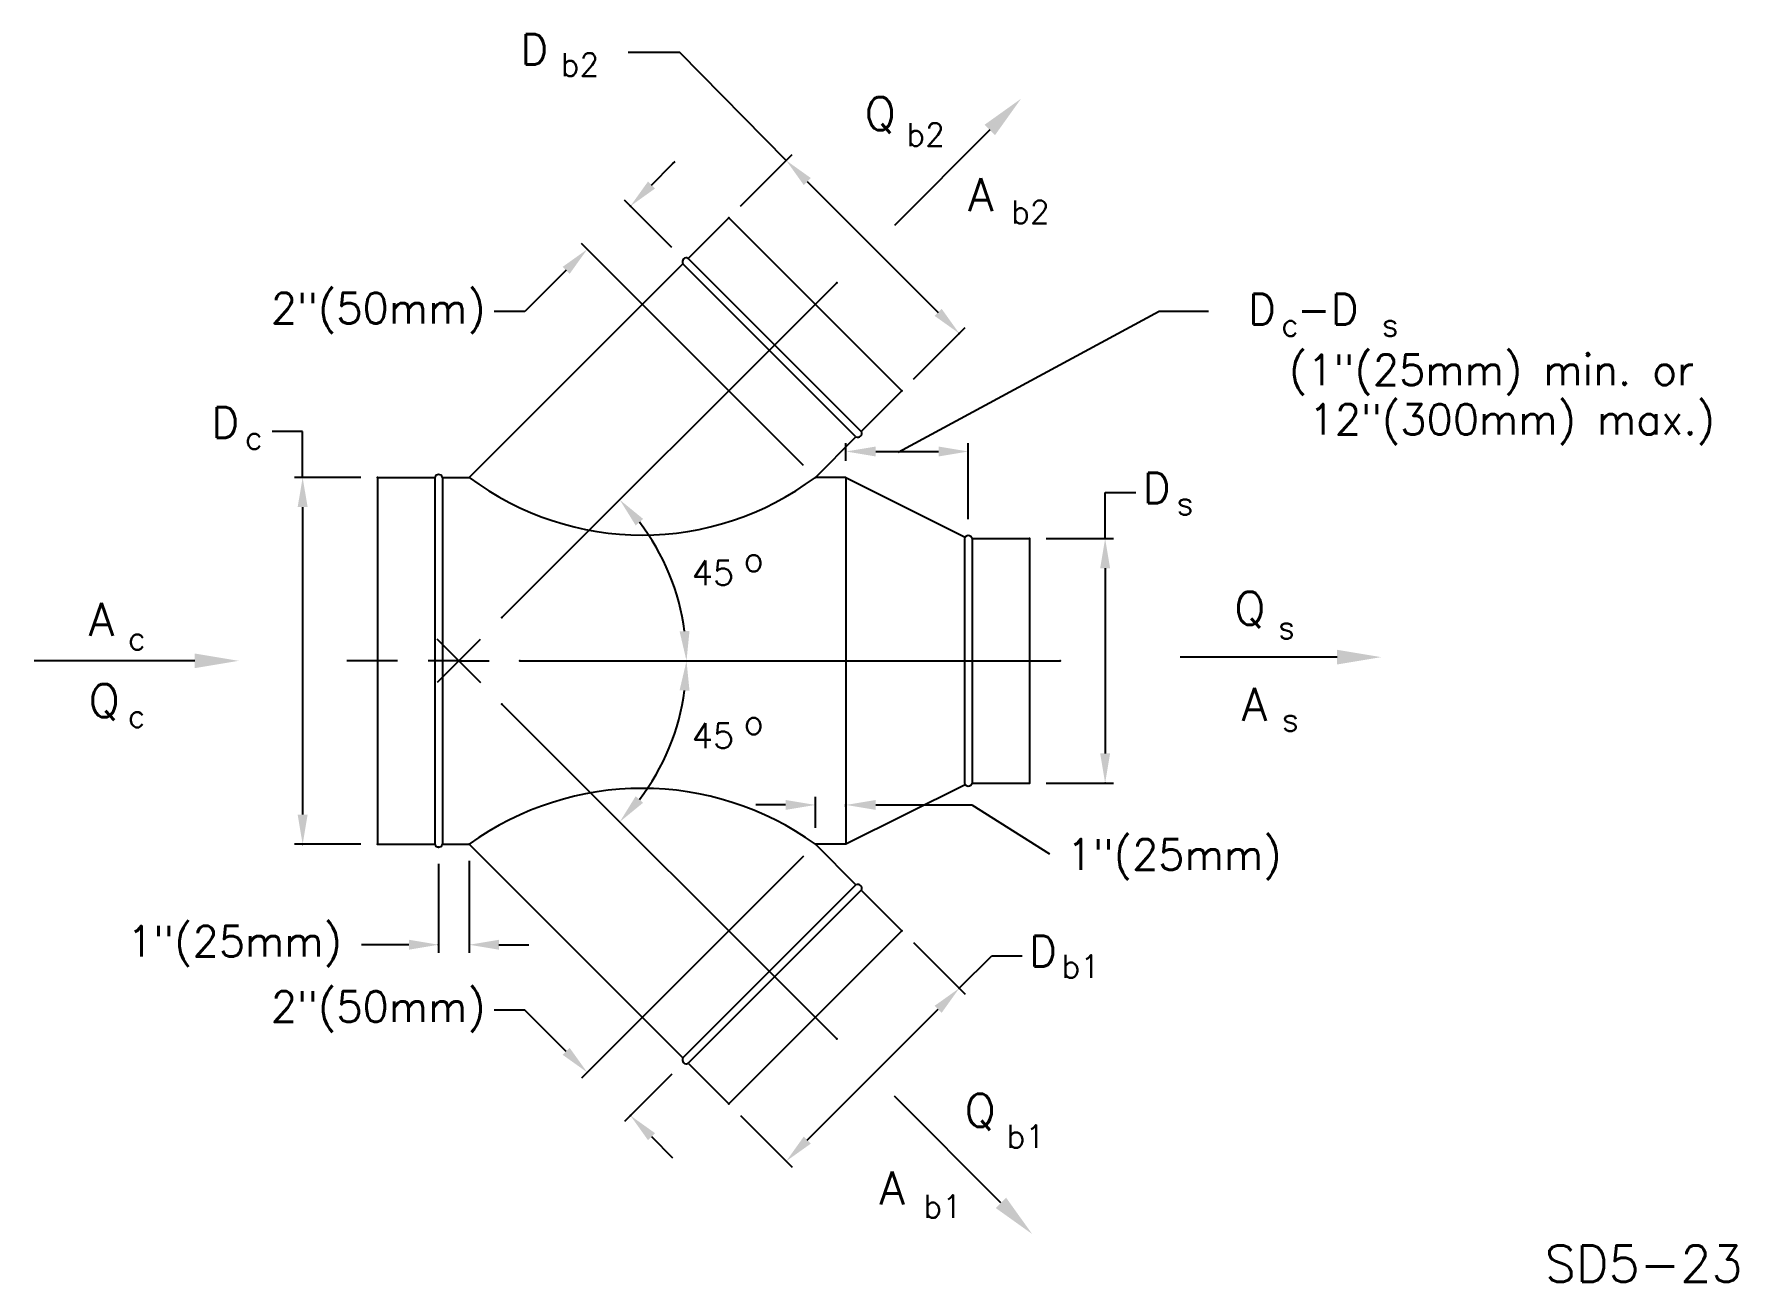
# Model space of a CAD drawing. Extents: x 1.2 to 11.5, y 0.8 to 8.4.
import ezdxf
from ezdxf.enums import TextEntityAlignment as Align

# ---------------------------------------------------------------- set-up
doc = ezdxf.new("R2010")
doc.units = 0
doc.header["$LTSCALE"] = 3
doc.header["$MEASUREMENT"] = 0
doc.layers.get('0').update_dxf_attribs({"linetype": 'CONTINUOUS'})
doc.layers.get('Defpoints').update_dxf_attribs({"linetype": 'CONTINUOUS'})
doc.layers.add('ALT', color=7, linetype='CONTINUOUS')
doc.layers.add('NUMBER', color=7, linetype='CONTINUOUS')
doc.styles.add('ROMANS', font='romans')
doc.dimstyles.get("Standard").update_dxf_attribs({"dimtxt": 0.18, "dimasz": 0.18, "dimexe": 0.18, "dimexo": 0.0625, "dimgap": 0.09, "dimtad": 0, "dimtih": 1, "dimtoh": 1, "dimdec": 4, "dimzin": 0, "dimdsep": 46, "dimtxsty": 'Standard', "dimcen": 0.09, "dimadec": 0, "dimazin": 0, "dimtfac": 1, "dimtdec": 4, "dimtofl": 0, "dimtmove": 0, "dimatfit": 3, "dimfxl": 0, "dimtolj": 1, "dimtzin": 0, "dimarcsym": 0})

# ---------------------------------------------------------------- blocks, each defined once
blk = doc.blocks.new('*D1')
at = {"layer": 'ALT', "color": 0, "lineweight": -2}
for p, q in [((6.069, 5.808), (6.069, 5.914)), ((6.809, 5.455), (6.809, 5.914)), ((6.249, 5.864), (6.629, 5.864))]:
    blk.add_line(p, q, dxfattribs=at)
at = {"layer": 'ALT', "color": 0}
for points in [[(6.249, 5.894), (6.249, 5.834), (6.069, 5.864)], [(6.629, 5.894), (6.629, 5.834), (6.809, 5.864)]]:
    blk.add_solid(points, dxfattribs=at)
at = {"layer": 'Defpoints', "color": 0}
for p in [(6.809, 5.864), (6.069, 5.708), (6.809, 5.355)]:
    blk.add_point(p, dxfattribs=at)
at = {"layer": 'ALT', "color": 0, "insert": (6.439, 6.044), "char_height": 0.18, "attachment_point": 5}
blk.add_mtext('\\A1;  ', dxfattribs=at)

msp = doc.modelspace()

# ---------------------------------------------------------------- linework, layer by layer
for p, q in [((5.06422, 8.27827), (4.7512, 8.27827)), ((5.70728, 7.62529), (5.06422, 8.27827)), ((6.93942, 7.8103), (6.36169, 7.23264)), ((5.11467, 7.03268), (5.36008, 7.27808)), ((6.40713, 6.23103), (5.36008, 7.27808)), ((6.16173, 5.98563), (5.11467, 7.03268)), ((3.7895, 5.7075), (5.08195, 6.99996)), ((6.12901, 5.95291), (5.08195, 6.99996)), ((3.98775, 4.8587), (6.01449, 6.88544)), ((6.16173, 5.98563), (6.40713, 6.23103)), ((2.78176, 5.98514), (2.59667, 5.98514)), ((2.78176, 5.7075), (2.78176, 5.98514)), ((5.8836, 5.7075), (6.12901, 5.95291)), ((3.23421, 5.7075), (3.23421, 3.48637)), ((3.23421, 5.7075), (3.58127, 5.7075)), ((3.58127, 5.7075), (3.58127, 3.48637)), ((3.62754, 5.7075), (3.62754, 3.48637)), ((3.62754, 5.7075), (3.7895, 5.7075)), ((6.0687, 5.7075), (5.8836, 5.7075)), ((6.0687, 5.7075), (6.0687, 3.48637)), ((6.0687, 5.7075), (6.79091, 5.3464)), ((7.63705, 5.33731), (7.63705, 5.61495)), ((7.63705, 5.61495), (7.82214, 5.61495)), ((6.78594, 5.33731), (6.78594, 3.85656)), ((6.83221, 5.33731), (7.17927, 5.33731)), ((6.83221, 5.33731), (6.83221, 3.85656)), ((7.17927, 5.33731), (7.17927, 3.85656)), ((3.72598, 4.59693), (3.5951, 4.72782)), ((3.72598, 4.59693), (3.85687, 4.72782)), ((2.12891, 4.59693), (1.15695, 4.59693)), ((3.35579, 4.59693), (3.04912, 4.59693)), ((3.72598, 4.59693), (3.54089, 4.59693)), ((3.72598, 4.59693), (3.5951, 4.46605)), ((3.72598, 4.59693), (3.85687, 4.46605)), ((3.72598, 4.59693), (3.91108, 4.59693)), ((4.09617, 4.59693), (7.36436, 4.59693)), ((9.04004, 4.61928), (8.09044, 4.61928)), ((3.98775, 4.33517), (6.01449, 2.30843)), ((6.79091, 3.84747), (6.0687, 3.48637)), ((6.83221, 3.85656), (7.17927, 3.85656)), ((3.23421, 3.48637), (3.58127, 3.48637)), ((3.62754, 3.48637), (3.7895, 3.48637)), ((3.7895, 3.48637), (5.08195, 2.19391)), ((6.0687, 3.48637), (5.8836, 3.48637)), ((5.8836, 3.48637), (6.12901, 3.24096)), ((6.12901, 3.24096), (5.08195, 2.19391)), ((6.16173, 3.20824), (5.11467, 2.16119)), ((6.16173, 3.20824), (6.40713, 2.96284)), ((6.40713, 2.96284), (5.36008, 1.91579)), ((6.75434, 2.61563), (6.95066, 2.81196)), ((6.95066, 2.81196), (7.13575, 2.81196)), ((5.11467, 2.16119), (5.36008, 1.91579)), ((7.0065, 1.31654), (6.36169, 1.96123))]:
    msp.add_line(p, q)
at = {"linetype": 'ByBlock'}
for p, q in [((5.43079, 7.34879), (5.74264, 7.66064)), ((5.83456, 7.49801), (6.62706, 6.70551)), ((6.47784, 6.30174), (6.78969, 6.61359)), ((3.13421, 5.7075), (2.73176, 5.7075)), ((2.78176, 5.5275), (2.78176, 3.66637)), ((7.27927, 5.33731), (7.68705, 5.33731)), ((7.63705, 5.15731), (7.63705, 4.03656)), ((6.0687, 3.81721), (6.0687, 3.7748)), ((7.27927, 3.85656), (7.68705, 3.85656)), ((3.13421, 3.48637), (2.73176, 3.48637)), ((6.47784, 2.89213), (6.78969, 2.58028)), ((5.83456, 1.69586), (6.62706, 2.48836)), ((5.43079, 1.84508), (5.74264, 1.53323))]:
    msp.add_line(p, q, dxfattribs=at)
for centre, radius, start, end in [((5.10309, 7.01155), 0.0241, 61.260205, 208.739795), ((6.1406, 5.97404), 0.0241, 241.260205, 28.739795), ((3.6044, 5.70075), 0.0241, 16.260205, 163.739795), ((4.83655, 7.10273), 1.74442, 233.113522, 306.886478), ((6.80908, 5.33056), 0.0241, 16.260205, 163.739795), ((4.83655, 2.03774), 1.78741, 54.14095, 125.85905), ((6.80908, 3.8633), 0.0241, 196.260205, 343.739795), ((3.6044, 3.49312), 0.0241, 196.260205, 343.739795), ((6.1406, 3.21983), 0.0241, 331.260205, 118.739795), ((5.10309, 2.18232), 0.0241, 151.260205, 298.739795)]:
    msp.add_arc(centre, radius, start, end)
for start, end in [(7.488656, 37.511344), (322.488656, 352.511344)]:
    msp.add_arc((3.72598, 4.59693), 1.37816, start, end, dxfattribs=at)
for points in [[(6.90801, 7.84171), (6.97084, 7.77889), (7.12789, 7.99877)], [(2.12891, 4.64136), (2.12891, 4.55251), (2.39544, 4.59693)], [(9.04004, 4.6637), (9.04004, 4.57486), (9.30658, 4.61928)], [(6.97509, 1.28513), (7.03791, 1.34795), (7.19497, 1.12807)]]:
    msp.add_solid(points)
for points in [[(5.81335, 7.4768), (5.85578, 7.51922), (5.70728, 7.62529)], [(6.60584, 6.6843), (6.64827, 6.72673), (6.75434, 6.57823)], [(2.81176, 5.5275), (2.75176, 5.5275), (2.78176, 5.7075)], [(4.79663, 5.41634), (4.84174, 5.45591), (4.70049, 5.57144)], [(7.66705, 5.15731), (7.60705, 5.15731), (7.63705, 5.33731)], [(5.06246, 4.77459), (5.12233, 4.77851), (5.10415, 4.59693)], [(5.06246, 4.41928), (5.12233, 4.41536), (5.10415, 4.59693)], [(7.66705, 4.03656), (7.60705, 4.03656), (7.63705, 3.85656)], [(4.79663, 3.77753), (4.84174, 3.73796), (4.70049, 3.62243)], [(2.81176, 3.66637), (2.75176, 3.66637), (2.78176, 3.48637)], [(6.64827, 2.46714), (6.60584, 2.50957), (6.75434, 2.61563)], [(5.85578, 1.67465), (5.81335, 1.71707), (5.70728, 1.56858)]]:
    msp.add_solid(points, dxfattribs=at)
at = {"layer": 'ALT', "linetype": 'ByBlock'}
for p, q in [((4.8925, 7.47669), (5.01978, 7.60397)), ((5.01978, 7.60397), (5.03484, 7.61903)), ((5.01533, 7.0993), (4.72987, 7.38477)), ((5.81289, 5.77821), (4.4681, 7.123)), ((4.37618, 6.96037), (4.12652, 6.71071)), ((5.7036, 3.7248), (5.5236, 3.7248)), ((5.8836, 3.58637), (5.8836, 3.7748)), ((6.2487, 3.7248), (6.83115, 3.7248)), ((5.81289, 3.41566), (4.4681, 2.07086)), ((3.6044, 3.36901), (3.6044, 2.82873)), ((3.7895, 3.38637), (3.7895, 2.82873)), ((3.2444, 2.87873), (3.13865, 2.87873)), ((3.4244, 2.87873), (3.2444, 2.87873)), ((3.9695, 2.87873), (4.1495, 2.87873)), ((4.37618, 2.2335), (4.12652, 2.48316)), ((5.01533, 2.09457), (4.72987, 1.8091)), ((4.8925, 1.71718), (5.01978, 1.5899))]:
    msp.add_line(p, q, dxfattribs=at)
at = {"layer": 'ALT'}
for p, q in [((4.12652, 6.71071), (3.94142, 6.71071)), ((6.38561, 5.85969), (7.96411, 6.71353)), ((7.96411, 6.71353), (8.2615, 6.71353)), ((6.83115, 3.7248), (7.30008, 3.42973)), ((4.12652, 2.48316), (3.94142, 2.48316))]:
    msp.add_line(p, q, dxfattribs=at)
at = {"layer": 'ALT', "linetype": 'ByBlock'}
for points in [[(4.91371, 7.45548), (4.87129, 7.49791), (4.76522, 7.34941)], [(4.39739, 6.93916), (4.35496, 6.98158), (4.50346, 7.08765)], [(5.7036, 3.6948), (5.7036, 3.7548), (5.8836, 3.7248)], [(6.2487, 3.6948), (6.2487, 3.7548), (6.0687, 3.7248)], [(3.4244, 2.84873), (3.4244, 2.90873), (3.6044, 2.87873)], [(3.9695, 2.84873), (3.9695, 2.90873), (3.7895, 2.87873)], [(4.35496, 2.21229), (4.39739, 2.25471), (4.50346, 2.10622)], [(4.87129, 1.69596), (4.91371, 1.73839), (4.76522, 1.84446)]]:
    msp.add_solid(points, dxfattribs=at)
at = {"layer": 'NUMBER', "linetype": 'ByBlock'}
for p in [(4.76522, 7.34941), (5.36008, 7.27808), (5.08604, 7.02859), (6.01449, 6.88544), (6.75434, 6.57823), (6.40713, 6.23103), (3.23421, 5.7075), (5.8836, 5.7075), (7.17927, 5.33731), (3.98775, 4.8587), (4.09617, 4.59693), (4.09617, 4.59693), (7.36436, 4.59693), (7.36436, 4.59693), (3.98775, 4.33517), (7.17927, 3.85656), (7.63705, 3.85656), (6.0687, 3.7248), (6.0687, 3.71721), (2.78176, 3.48637), (3.23421, 3.48637), (3.6044, 3.46901), (3.7895, 3.48637), (5.8836, 3.48637), (5.8836, 3.48637), (6.40713, 2.96284), (3.6044, 2.87873), (6.75434, 2.61563), (6.01449, 2.30843), (5.08604, 2.16528), (5.36008, 1.91579), (4.76522, 1.84446)]:
    msp.add_point(p, dxfattribs=at)

# ---------------------------------------------------------------- texts
at = {"style": 'ROMANS'}
for s, height, p in [('D', 0.18509, (4.09951, 8.20522)), ('Q', 0.2, (6.18215, 7.80906)), ('A', 0.2, (6.80819, 7.3175)), ('D', 0.18509, (2.23081, 5.94726)), ('D', 0.18509, (7.86468, 5.5506)), ('45', 0.15, (5.13552, 5.0552)), ('o', 0.15, (5.44963, 5.13739)), ('A', 0.2, (1.48685, 4.748)), ('Q', 0.2, (8.41801, 4.81503)), ('Q', 0.2, (1.48685, 4.25644)), ('A', 0.2, (8.46273, 4.2341)), ('o', 0.15, (5.44963, 4.15109)), ('45', 0.15, (5.13552, 4.0689)), ('D', 0.18509, (7.17829, 2.7476)), ('Q', 0.2, (6.78583, 1.77631)), ('A', 0.2, (6.27158, 1.3071))]:
    msp.add_text(s, height=height, dxfattribs=at).set_placement(p)
for s, height, p in [('b2', 0.138821, (4.46003, 8.20522)), ('b2', 0.138821, (6.55075, 7.78203)), ('b2', 0.138821, (7.18494, 7.31282)), ('c', 0.13882, (2.48625, 5.94726)), ('s', 0.13882, (8.12013, 5.5506)), ('c', 0.13882, (1.7788, 4.73308)), ('s', 0.13882, (8.73371, 4.80012)), ('c', 0.13882, (1.77786, 4.26387)), ('s', 0.13882, (8.75701, 4.24153)), ('b1', 0.138821, (7.49021, 2.7476)), ('b1', 0.138821, (7.15682, 1.71919)), ('b1', 0.138821, (6.65423, 1.29466))]:
    msp.add_text(s, height=height, dxfattribs=at).set_placement(p, align=Align.MIDDLE)
at = {"layer": 'ALT', "style": 'ROMANS'}
for s, p in [('2"(50mm)', (3.89024, 6.63917)), ('1"(25mm)', (3.02014, 2.80719)), ('2"(50mm)', (3.89024, 2.41162))]:
    msp.add_text(s, height=0.185095, dxfattribs=at).set_placement(p, align=Align.RIGHT)
for s, height, p in [('D -D ', 0.185095, (8.50291, 6.63247)), ('(1"(25mm) min. or', 0.1850946, (8.74886, 6.26576)), ('12"(300mm) max.)', 0.1850946, (8.86778, 5.96608)), ('1"(25mm)', 0.185095, (7.40357, 3.33264))]:
    msp.add_text(s, height=height, dxfattribs=at).set_placement(p)
for s, p in [('c', (8.75556, 6.63104)), ('s', (9.36144, 6.63104))]:
    msp.add_text(s, height=0.13882, dxfattribs=at).set_placement(p, align=Align.MIDDLE)
at = {"layer": 'NUMBER', "style": 'ROMANS'}
msp.add_text('SD5-23', height=0.22, dxfattribs=at).set_placement((10.29613, 0.83788))

# ---------------------------------------------------------------- dimensions: what is measured, and where the dimension line sits
at = {"layer": 'ALT'}
dim = msp.add_linear_dim(base=(6.80908, 5.86365), p1=(6.0687, 5.7075), p2=(6.80908, 5.35467), text='  ', dimstyle='Standard', override={"dimexe": 0.05, "dimexo": 0.1, "dimtad": 1, "dimtih": 0, "dimtoh": 0, "dimtmove": 2}, dxfattribs=at)
dim.commit()
dim.dimension.update_dxf_attribs({"geometry": '*D1', "text_midpoint": (6.43889, 6.04365)})

doc.saveas('drawing.dxf')
